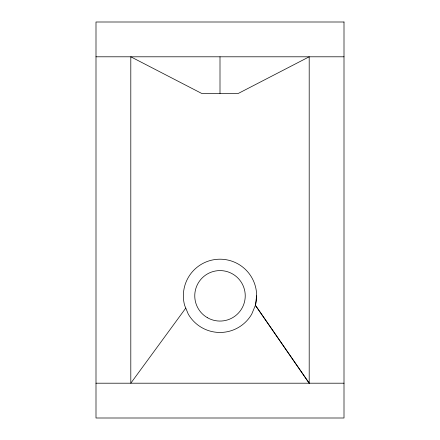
<?xml version="1.0" encoding="UTF-8"?>
<svg xmlns="http://www.w3.org/2000/svg" width="440" height="440" viewBox="0 0 440 440"><rect width="100%" height="100%" fill="white"/><g stroke="black" fill="none" stroke-linecap="round" stroke-linejoin="round"><path stroke-width="0.66" d="M185.774 308.105L130.801 383.202L130.801 56.799L201.685 93.434L238.315 93.434L309.199 56.799L309.199 383.202L255.404 305.3A36.63 36.63 0 0 0 220 259.199A36.63 36.63 0 0 0 184.613 305.311L188.276 314.144A36.63 36.63 0 0 0 251.724 314.144L255.404 305.3L256.63 295.829M95.997 56.799L344.003 56.799M95.997 383.202L344.003 383.202M255.387 305.311L309.199 383.202M220 56.799L220 93.434M344.003 22L95.997 22L95.997 418L344.003 418L344.003 22M207.378 317.686A25.24 25.24 0 0 0 245.24 295.829A25.24 25.24 0 0 0 207.378 273.971A25.24 25.24 0 0 0 207.378 317.686"/></g></svg>
